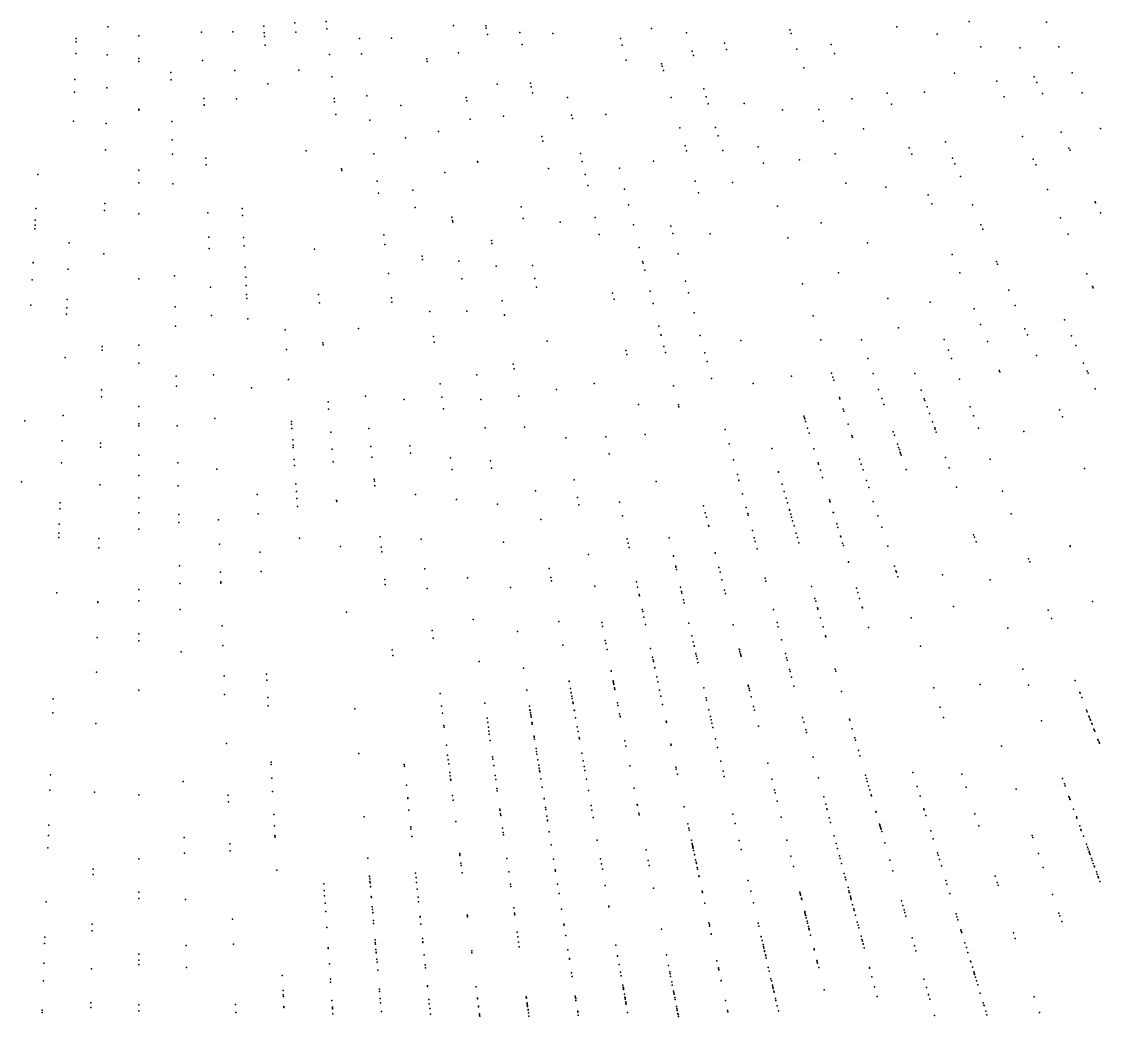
# Model space of a CAD drawing. Header units: metres. Extents: x -4327 to 4266, y -3886 to 3992.
# Drawn here: x -29 to 237.7, y -686.1 to -440.1 of the extents above; entities that cross this region are included whole.
import ezdxf

# ---------------------------------------------------------------- set-up
doc = ezdxf.new("R2010")
doc.units = ezdxf.units.M

msp = doc.modelspace()

# ---------------------------------------------------------------- linework, layer by layer
for p in [(-7.7, -441.39, 2483.82), (15.46, -442.76, 2453.83), (23.2, -442.64, 2462.68), (30.86, -441.26, 2488.75), (38.54, -440.46, 2472.02), (38.74, -442.75, 2492.69), (46.26, -440.11, 2458.74), (46.45, -441.91, 2492.2), (77.77, -441.05, 2488.27), (85.75, -441.15, 2481.38), (85.87, -441.78, 2461.95), (126.69, -441.81, 2491.21), (160.94, -442.18, 2497.05), (187.38, -441.44, 2492.54), (205.23, -440.11, 2480.16), (224.33, -440.28, 2473.63), (-15.54, -445.13, 2490.23), (-15.51, -444.28, 2477.68), (0, -443.6, 2495.89), (30.97, -442.91, 2482.36), (31.03, -443.76, 2471.54), (54.55, -444.26, 2494.66), (62.43, -444.22, 2484.58), (86.16, -443.27, 2485.56), (94.13, -442.84, 2461.46), (102.28, -443.03, 2487.28), (119.05, -444.3, 2493.17), (135.4, -442.86, 2457.5), (144.72, -445.41, 2485.26), (161.26, -443.06, 2494.58), (197.35, -443.24, 2492.46), (-15.64, -447.97, 2474.99), (31.19, -445.98, 2491.71), (55.02, -448.08, 2469.58), (78.97, -447.85, 2464.9), (94.75, -445.76, 2485.31), (119.48, -445.92, 2472.01), (136.79, -447.41, 2490.18), (145.26, -447.05, 2486.97), (162.67, -446.94, 2486.67), (171.12, -445.77, 2467.22), (171.96, -447.97, 2464.98), (208.14, -446.37, 2479.56), (217.83, -446.62, 2480.47), (227.41, -446.32, 2479.4), (-7.83, -448.32, 2460.48), (0, -449.28, 2473.02), (0, -449.99, 2484.58), (15.71, -449.73, 2492.45), (47.12, -448.27, 2488.76), (71.17, -449.34, 2465.88), (71.27, -449.97, 2492.2), (120.48, -449.64, 2492.66), (129.19, -450.55, 2479.84), (137.12, -448.49, 2488.7), (7.9, -452.68, 2499.83), (23.7, -452.22, 2477.2), (39.55, -452.1, 2452.36), (129.36, -451.12, 2490.42), (129.67, -452.21, 2481.55), (164.34, -451.53, 2468.42), (201.63, -452.88, 2474.58), (230.71, -452.79, 2480.48), (-15.87, -454.4, 2487.28), (7.93, -454.55, 2494.66), (31.85, -455.5, 2497.86), (47.69, -453.76, 2488.26), (88.55, -455.57, 2492.66), (96.78, -455.34, 2462.89), (212.1, -454.85, 2477.17), (221.33, -453.79, 2450.78), (222, -455.18, 2478.8), (-15.98, -457.55, 2473.99), (-7.97, -456.46, 2489.74), (56.29, -458.43, 2473.24), (96.98, -456.24, 2475.19), (97.29, -457.73, 2483.29), (139.63, -456.71, 2482.22), (140.23, -458.69, 2485.65), (184.97, -457.81, 2478.8), (194.22, -457.55, 2481.2), (213.9, -458.7, 2450.02), (223.34, -457.92, 2479.96), (233.21, -457.7, 2479.85), (16.03, -459.1, 2489.98), (16.09, -460.72, 2483.58), (16.09, -460.74, 2461.19), (24.07, -459.19, 2477.19), (48.26, -459.14, 2457.26), (48.34, -459.93, 2506.7), (64.77, -460.88, 2492.16), (80.91, -458.85, 2465.1), (81.06, -459.7, 2484.53), (105.94, -458.88, 2484.25), (131.59, -458.9, 2481.24), (140.76, -460.41, 2480.46), (149.58, -460.37, 2458.04), (176.27, -459.19, 2469.24), (186.05, -460.49, 2465.22), (0, -461.76, 2457.75), (0, -462.02, 2496.61), (48.68, -463.11, 2486.01), (90.09, -463.48, 2490.64), (106.96, -463.29, 2464.04), (107.15, -464.11, 2482.98), (115.46, -463.07, 2480.51), (159.06, -461.93, 2480.85), (168.09, -461.81, 2481.3), (-16.23, -464.76, 2490.2), (-8.12, -465.32, 2484.54), (8.11, -464.81, 2481.84), (57.04, -464.52, 2483.54), (81.85, -464.21, 2486.46), (133.73, -466.37, 2485.08), (142.56, -466.3, 2497.6), (169.16, -464.75, 2475.83), (179.11, -466.59, 2473.77), (237.7, -466.51, 2479.83), (8.19, -469.38, 2483.77), (65.89, -468.82, 2460.62), (74.01, -467.27, 2480.79), (99.6, -468.56, 2482.45), (143.19, -468.36, 2479.85), (218.46, -468.5, 2488.63), (227.99, -467.46, 2476.73), (-8.24, -471.79, 2467.03), (41.3, -472.08, 2477.59), (99.84, -469.7, 2481.21), (135.01, -470.83, 2487.23), (135.36, -472.04, 2479.34), (144.31, -472.02, 2484.95), (153.07, -471.1, 2472.62), (190.44, -471.36, 2488.35), (199.42, -469.81, 2477.47), (229.93, -471.43, 2470.94), (230.18, -471.93, 2486.92), (8.25, -472.88, 2480.06), (16.55, -473.91, 2471.93), (58.05, -472.82, 2483.22), (83.71, -474.72, 2490.78), (109.14, -472.76, 2492.46), (109.6, -474.71, 2481.12), (127.18, -474.63, 2466.79), (163.31, -474.29, 2482.84), (172.1, -472.83, 2476.65), (191.06, -472.89, 2475.76), (201.16, -473.89, 2492.13), (221.1, -474.15, 2471.23), (0, -476.82, 2478.3), (16.61, -475.52, 2495.04), (50.09, -476.55, 2483.19), (50.13, -476.94, 2499.92), (75.61, -477.39, 2475.76), (83.74, -474.91, 2491.77), (101.26, -476.41, 2480.38), (118.78, -476.38, 2493.12), (154.38, -475.14, 2465.9), (201.73, -475.25, 2478.8), (221.76, -475.56, 2471.92), (-25.05, -477.95, 2480.25), (0, -479.98, 2487.36), (58.88, -479.56, 2489.29), (110.35, -477.96, 2490.91), (137.52, -479.6, 2476.49), (146.73, -479.93, 2484.06), (174.73, -480.08, 2479.92), (203.08, -478.43, 2468.37), (8.38, -480.19, 2488.84), (59.25, -482.55, 2461.7), (67.72, -481.83, 2463.66), (110.97, -480.65, 2483.48), (120.06, -481.53, 2477.28), (138.35, -482.47, 2484.31), (184.67, -481.07, 2480.8), (224.59, -481.64, 2490.17), (-8.47, -485.09, 2485.08), (195.12, -482.95, 2473.76), (196.04, -485.21, 2471.96), (206.06, -485.44, 2484.39), (236.4, -484.68, 2486.96), (236.51, -484.92, 2488.18), (-25.49, -486.32, 2458.74), (-8.5, -486.81, 2493.92), (0, -487.67, 2490.71), (17.02, -487.43, 2483.82), (25.49, -486.34, 2480.14), (25.58, -488.07, 2481.83), (68.31, -486.05, 2485.25), (94.45, -485.88, 2477.8), (121.04, -485.46, 2476.46), (157.83, -485.74, 2479.19), (237.7, -487.36, 2487.59), (-25.7, -490.44, 2479.58), (-25.64, -489.18, 2480.34), (77.37, -488.49, 2475.83), (77.49, -489.28, 2486.89), (77.57, -489.73, 2475.07), (95.02, -488.82, 2478.72), (104.1, -489.73, 2478.18), (112.8, -488.59, 2488.99), (122.26, -490.37, 2473.65), (131.49, -490.72, 2486.63), (168.69, -489.9, 2474.08), (208.13, -490.33, 2482.75), (227.86, -488.64, 2473.42), (-25.75, -491.36, 2491.38), (17.23, -493.38, 2485.44), (60.51, -492.81, 2499.67), (113.77, -492.78, 2454.95), (131.97, -492.51, 2475.03), (141.25, -492.59, 2480.62), (208.6, -491.42, 2475.08), (229.75, -492.69, 2493.94), (-17.28, -494.82, 2478.53), (25.86, -493.53, 2481.01), (25.97, -495.54, 2477.03), (60.81, -495.24, 2483.63), (87.14, -494.2, 2476.93), (87.27, -494.96, 2446.41), (123.67, -495.99, 2474.5), (160.38, -493.6, 2478.24), (180.08, -494.78, 2487.13), (-8.68, -497.54, 2491.03), (17.33, -496.22, 2478.51), (43.43, -496.37, 2480.19), (70.01, -498.12, 2482.81), (133.32, -497.57, 2473.17), (201.07, -497.66, 2481.87), (-26.19, -499.69, 2476.71), (-26.19, -499.7, 2490.73), (-26.19, -499.72, 2483.84), (-17.51, -501.32, 2475.95), (26.25, -500.86, 2489.48), (70.12, -498.96, 2486.97), (79.09, -499.34, 2488.41), (88.27, -500.61, 2481.21), (97.27, -500.42, 2481.43), (124.52, -499.41, 2451.04), (124.62, -499.81, 2453), (211.99, -499.42, 2469.6), (212.29, -500.13, 2499.12), (-26.41, -503.96, 2490.89), (0, -503.73, 2472.46), (8.78, -502.95, 2475.92), (26.38, -503.32, 2501.73), (61.68, -502.36, 2477.33), (79.78, -503.71, 2489.3), (97.9, -503.67, 2483.81), (125.06, -501.6, 2481.98), (172.93, -502.22, 2475.66), (202.91, -502.21, 2484.9), (234.3, -502.45, 2484.65), (17.66, -505.81, 2491.11), (26.48, -505.34, 2476.84), (98.31, -505.76, 2473.66), (126.35, -506.77, 2473.72), (135.14, -504.33, 2472.98), (164.07, -504.96, 2474.68), (215.02, -506.55, 2498.36), (235.77, -505.61, 2500.27), (235.94, -505.98, 2483.01), (-17.77, -508.82, 2492.02), (26.6, -507.58, 2487.86), (26.65, -508.54, 2478.73), (44.4, -507.55, 2479.96), (62.43, -508.43, 2486.53), (89.78, -509.16, 2482.23), (117.1, -507.23, 2472.29), (117.45, -508.72, 2486.27), (135.89, -507.14, 2480.03), (185.12, -508.61, 2489.59), (-26.74, -510.19, 2486.81), (-17.84, -510.88, 2481.39), (8.91, -510.66, 2452.12), (44.59, -509.65, 2483.35), (62.55, -509.46, 2464.36), (71.93, -511.83, 2481.49), (81.05, -511.73, 2480.72), (127.1, -509.78, 2481.75), (137.22, -512.11, 2477.66), (195.57, -509.47, 2484.01), (206.52, -511.14, 2470.74), (216.62, -510.32, 2497.46), (-17.89, -512.42, 2475.2), (17.91, -512.79, 2483.81), (26.92, -513.63, 2476.15), (90.38, -512.58, 2485.33), (90.4, -512.67, 2465.64), (166.64, -512.86, 2473.91), (228.8, -513.89, 2482.82), (9, -515.43, 2481.78), (36.1, -516.29, 2478.03), (54.23, -516, 2477.5), (128.5, -515.38, 2475.66), (187.76, -515.87, 2479.45), (208.09, -515.03, 2495.94), (219.05, -516.06, -232.04), (0, -520.08, 2483.38), (45.45, -519.5, 2483.34), (45.5, -520.03, 2479.14), (72.8, -517.97, 2470.74), (72.99, -519.36, 2470.7), (100.91, -519.16, 2478.19), (129.04, -517.57, 2499.47), (129.07, -517.66, 2480.01), (138.73, -517.74, 2478.45), (148.82, -518.98, 2476.84), (168.57, -518.82, 2496.08), (178.65, -518.83, 2497.69), (199.1, -518.68, -245.73), (209.76, -519.17, 2509.54), (219.69, -517.55, 2506.98), (230.54, -517.8, 2482.88), (-9.1, -521.37, 2476.45), (-9.08, -520.43, 2478.69), (36.45, -521.21, 2474.69), (120.39, -521.46, 2481.19), (120.6, -522.4, 2492.23), (129.76, -520.44, 2480.16), (130.13, -521.93, 2487.25), (139.87, -522.01, 2492.33), (200.14, -521.37, 2490.14), (221.87, -522.7, 2468.79), (231.6, -520.17, 2481.77), (-18.27, -523.15, 2479.34), (0, -524.55, 2484.48), (92.54, -524.84, 2503.91), (140.44, -524.12, 2489.3), (180.22, -523.4, 2474.59), (200.91, -523.38, 2480.69), (233.54, -524.54, 2490.16), (9.21, -527.81, 2480.19), (18.42, -527.46, 2486.35), (83.53, -527.41, 2482.21), (92.75, -525.98, 2496), (161.36, -527.78, 2479.83), (171.25, -527.05, 2483.68), (171.57, -528.04, -259.82), (181.49, -527.1, 2479.35), (181.52, -527.16, 2486), (191.85, -527.09, -239.72), (212.67, -526.37, 2480.62), (212.82, -526.74, 2494.88), (234.44, -526.56, 2481.18), (234.64, -527.02, 2477.21), (9.26, -530.26, 2485.04), (27.81, -530.65, 2489.93), (36.96, -528.58, 2482.84), (74.44, -529.66, 2512.96), (112.56, -529.56, 2483.68), (132.18, -530.13, 2486.94), (141.56, -528.32, 2489.63), (151.85, -529.58, 2481.84), (171.8, -528.74, 2478.92), (202.88, -528.53, 2479.95), (-9.3, -532.91, 2484.22), (-9.27, -531.14, 2482.55), (55.99, -532.73, 2490.03), (74.91, -532.98, 2488.72), (93.94, -532.74, 2494.77), (103.23, -531.05, 2488.37), (173.2, -533.05, -265.65), (173.31, -533.39, -264.32), (182.86, -531.07, -249.89), (183.64, -533.33, 2477.09), (193.36, -531.26, -234.36), (194.14, -533.4, 2499.09), (236.37, -530.9, 2489.31), (0, -535.25, 2494.73), (46.73, -534.14, 2485.83), (46.89, -535.94, 2481.09), (65.52, -533.59, 2492.43), (75.31, -535.88, 2489.1), (84.5, -533.53, 2471.66), (123.47, -534.82, 2498.42), (133.36, -534.87, 2509.16), (133.48, -535.36, 2504.95), (174.13, -535.91, -254.39), (184.14, -534.77, -242.81), (194.27, -533.76, -249.75), (194.86, -535.38, 2477.07), (205.52, -535.4, -246.58), (227.56, -536.09, 2488.51), (-18.77, -537.47, 2486.76), (18.79, -538.21, 2490.18), (164.37, -537.63, -273.63), (164.5, -538.07, 2477.15), (164.59, -538.34, -272.1), (174.29, -536.41, -256.85), (195.45, -536.98, -249.4), (206.36, -537.59, 2460.52), (228.29, -537.81, 2490.38), (-28.24, -538.82, 2481.78), (0, -539.6, 2495.07), (0, -540.03, 2483.97), (9.43, -540.03, 2490.87), (37.69, -539, 2491.84), (37.74, -539.64, 2481.73), (37.81, -540.73, 2480.21), (56.84, -540.76, 2474.98), (85.62, -540.57, 2497.74), (95.29, -540.42, 2478.48), (144.95, -540.95, 2484.41), (164.78, -538.96, 2493.86), (165.28, -540.6, 2476.29), (175.35, -539.67, 2491.96), (196.19, -539.04, -231.94), (196.75, -540.56, 2470.15), (196.87, -540.89, 2483.93), (207.53, -540.63, 2505.19), (-18.99, -543.75, 2489.49), (38.01, -543.53, 2480.1), (47.39, -541.65, 2481.38), (105.56, -543.03, 2485.69), (115.38, -542.82, 2468.13), (125.17, -542.18, 2481.12), (165.68, -541.9, -268.96), (176.25, -542.45, 2473.59), (176.36, -542.77, 2475.06), (176.39, -542.87, -252.09), (186.46, -541.51, 2489.98), (186.76, -542.39, -235.23), (197.12, -541.59, -250.04), (218.78, -541.5, 2489.41), (-9.52, -545.33, 2495.6), (-9.5, -544.34, 2497.6), (38.1, -544.82, 2485.96), (38.14, -545.44, 2495.3), (47.75, -545.8, 2480.97), (57.3, -545.18, 2495.24), (66.92, -544.99, 2479.94), (145.91, -544.55, 2482.03), (156.47, -545.66, 2480.37), (166.84, -545.71, -270.47), (187.52, -544.61, 2491.79), (187.8, -545.42, 2489.29), (187.99, -545.95, 2491.72), (188.2, -546.57, -236.31), (-19.18, -549.18, 2481.89), (0, -547.33, 2491.34), (9.59, -549.21, 2480.92), (38.35, -548.42, 2495.92), (48.02, -548.92, 2495.13), (57.58, -547.79, 2474.95), (67.14, -546.84, 2501.29), (77.01, -547.96, 2499.22), (86.91, -548.74, 2483.62), (116.26, -546.96, 2506.12), (146.96, -548.47, 2481.1), (167.9, -549.19, 2466.01), (178.14, -548.27, -249.73), (188.31, -546.89, -236.81), (188.46, -547.32, -237), (199.43, -547.92, -249.57), (210.46, -548.28, 2503.28), (19.23, -550.8, 2489.22), (38.45, -549.85, 2483.06), (77.41, -550.83, 2499.35), (87.19, -550.52, 2491.67), (147.94, -552.12, 2485.11), (158.11, -551.41, -268.82), (158.14, -551.51, 2475.89), (168, -549.51, -269.67), (168.46, -551, -268.1), (178.55, -549.52, -247.31), (179.02, -550.96, 2475.37), (189.69, -550.89, -253.15), (200.34, -550.42, 2496.71), (233.73, -550.63, 2488.62), (-29.03, -553.9, 2498.68), (-9.68, -554.62, 2479.71), (0, -552.33, 2481.78), (38.77, -554.4, 2497.16), (58.15, -553.21, 2473.99), (58.2, -553.74, 2470.02), (107.57, -553.42, 2475.87), (127.86, -553.82, 2496.1), (148.31, -553.5, -282.78), (148.33, -553.58, -282.04), (159.01, -554.52, -264.22), (169.02, -552.83, 2488.49), (179.86, -553.55, -245), (9.69, -554.9, 2487.34), (29.19, -557.05, 2487.22), (38.9, -556.33, 2480.33), (58.32, -554.87, 2494.11), (68.39, -557, 2489.53), (98.06, -556.15, 2492.58), (149.21, -556.86, 2481.67), (159.51, -556.27, -271.58), (180.42, -555.28, 2488.68), (202.1, -555.26, 2494.21), (213.51, -556.22, 2472.74), (-19.52, -559.11, 2494.54), (0, -557.87, 2506.67), (39.02, -558.03, 2494.29), (39.16, -559.98, 2490.27), (48.86, -558.51, 2493.5), (48.89, -558.79, 2494.72), (78.46, -558.27, 2482.03), (88.61, -559.45, 2493.73), (108.42, -557.79, 2470.49), (108.77, -559.58, 2490.85), (118.81, -558.94, 2465.91), (139.59, -559.86, -288.27), (159.99, -557.95, -262.42), (160.33, -559.13, -260.3), (170.7, -558.35, 2488.68), (170.83, -558.75, -259.95), (170.86, -558.86, -258.47), (181.55, -558.77, -243.55), (-19.58, -560.62, 2488.56), (0, -561.58, 2478.68), (9.81, -561.96, 2487.03), (29.44, -561.83, 2476.91), (119.53, -562.34, 2499.49), (140.01, -561.55, -287.57), (140.29, -562.68, -292.5), (150.11, -560.22, -272.96), (150.51, -561.7, 2478.7), (150.63, -562.16, -282.09), (160.8, -560.76, 2474.41), (160.83, -560.87, -268.41), (161.13, -561.93, -266.6), (161.34, -562.66, -263.1), (171.66, -561.47, 2484.31), (171.67, -561.52, -253.98), (182.7, -562.28, -260.34), (215.67, -561.83, 2503.69), (-19.71, -564.36, 2486.17), (9.84, -563.94, 2495.81), (19.67, -563.33, 2475.38), (99.31, -563.19, 2480.17), (140.8, -564.71, -280.92), (140.85, -564.9, -288.49), (161.6, -563.57, -261.6), (161.96, -564.81, 2504.5), (172.51, -564.26, 2472.57), (172.79, -565.17, 2488.54), (183.62, -565.11, -241.77), (-19.82, -567.71, 2494.64), (-19.79, -566.59, 2502.33), (-9.91, -567.88, 2487.99), (0, -565.59, 2490.07), (39.7, -567.81, 2493.36), (59.65, -567.5, 2512.26), (69.75, -568.05, 2488.28), (120.73, -567.97, 2475.05), (131.08, -567.76, 2477.65), (151.65, -565.96, -272.64), (152.12, -567.73, -268.05), (162.47, -566.59, -263.78), (162.79, -567.71, 2505.07), (173.45, -567.32, 2498.02), (173.51, -567.54, -251.34), (206.36, -566.97, 2498.17), (206.58, -567.59, 2477.17), (-9.95, -570.25, 2504.64), (19.88, -569.28, 2507.87), (49.86, -569.93, 2474.99), (59.91, -570.02, 2491.93), (90.09, -568.79, 2478.99), (120.96, -569.07, 2473.76), (121.19, -570.15, 2484.54), (152.37, -568.66, -266.55), (152.86, -570.5, -263.54), (163.16, -568.99, 2474.44), (173.97, -569.03, 2469.58), (174.15, -569.61, -252.64), (185.14, -569.82, -260.32), (207.01, -568.76, 2464.77), (230.19, -569.74, 2478.98), (230.25, -569.9, 2468.11), (29.94, -571.3, 2506.03), (60.04, -571.2, 2509.62), (111.16, -571.86, 2501.56), (132.11, -572.24, -316.18), (132.12, -572.27, -309.21), (142.48, -571.44, -281.5), (142.49, -571.51, -281.93), (219.94, -572.97, 2470.15), (10.03, -574.66, 2474.12), (30.19, -576.09, 2501.85), (70.65, -575.41, 2489.39), (101.44, -575.32, 2471.91), (132.7, -574.77, -303.2), (132.74, -574.97, -300.06), (132.88, -575.55, 2475.25), (143.38, -575.08, 2471.68), (175.39, -573.69, 2483.83), (175.43, -573.79, -252.57), (186.76, -574.79, 2478.63), (187.13, -575.92, -259.97), (220.21, -573.67, 2478.98), (20.12, -576.21, 2481.91), (20.21, -578.64, 2492.38), (60.76, -578.06, 2483.64), (81.19, -577.68, 2492.65), (101.83, -577.52, 2481.39), (101.99, -578.42, 2503.53), (122.99, -578.63, -304.88), (143.67, -576.22, -278.7), (144.14, -578.11, -266.64), (154.8, -577.71, -276.71), (154.99, -578.43, -273.89), (187.25, -576.28, -257.79), (187.62, -577.43, 2466.63), (198.65, -576.93, 2496.52), (210.41, -578.1, 2470.3), (-20.3, -581.36, 2491.75), (0, -580.52, 2498.96), (10.11, -579.05, 2474.64), (20.22, -578.97, 2481.52), (60.89, -579.33, 2476.92), (71.25, -580.25, 2498), (91.87, -580.03, 2490.96), (112.68, -579.67, 2498.67), (123.28, -579.99, -306), (133.88, -579.92, -297.76), (134.14, -581.02, 2486.76), (134.23, -581.43, 2500.54), (144.79, -580.72, -269.8), (166.24, -579.76, 2473.53), (177.38, -580.19, -266.75), (177.39, -580.2, -267.95), (177.72, -581.29, 2481.13), (-10.19, -583.61, 2500.27), (-10.19, -583.74, 2458.38), (0, -583.34, 2486.49), (123.67, -581.8, -312.73), (123.73, -582.08, -300.15), (134.61, -583.07, -290.05), (134.79, -583.84, 2475), (144.99, -581.51, -268.6), (167.09, -582.71, 2480.24), (167.3, -583.44, -258.61), (178.16, -582.72, -263.17), (235.74, -583.47, 2486.35), (10.22, -585.45, 2483.66), (51.28, -586.15, 2489.67), (124.44, -585.44, 2495.99), (124.56, -586, -300.54), (156.88, -585.49, -270.47), (167.76, -585.05, 2502.04), (167.83, -585.28, -270.49), (167.86, -585.41, -268.96), (178.82, -584.88, -259.81), (178.87, -585.07, -258.71), (201.35, -584.77, 2483.4), (224.79, -585.6, 2484.03), (82.63, -587.94, 2481.97), (103.76, -588.46, 2485.94), (114.43, -588.7, -315.73), (124.85, -587.4, 2498.34), (125.24, -589.19, 2470.37), (135.94, -588.84, -285.22), (146.91, -589.23, 2496.45), (157.74, -588.71, -270.36), (168.47, -587.53, -269.53), (190.89, -587.5, 2480.49), (225.6, -587.71, 2493), (0, -591.48, 2484.57), (20.59, -589.54, 2502.15), (72.52, -590.66, 2493.73), (93.6, -590.95, 2471.36), (114.62, -589.66, -313.33), (136.67, -591.98, -279.48), (158.03, -589.78, 2474.79), (169.12, -589.78, 2469.42), (169.76, -592.02, -256.09), (169.77, -592.04, 2478.88), (180.36, -589.93, -258.88), (214.78, -590.09, 2498.29), (-10.34, -592.42, 2470.95), (0, -593.24, 2498.02), (20.76, -594.36, 2498.19), (72.76, -592.56, 2483.76), (104.79, -594.29, 2504.58), (115.29, -593.14, -306.43), (115.44, -593.9, -304.33), (137.01, -593.45, -279.78), (137.25, -594.48, 2502.19), (137.25, -594.48, -288.77), (137.25, -594.48, -281.07), (137.26, -594.53, 2496.52), (158.89, -592.98, -272.72), (169.81, -592.2, -256.95), (193.19, -594.57, 2481.46), (10.4, -595.93, 2479.62), (62.58, -595.44, 2502.88), (62.73, -596.84, 2490.72), (115.73, -595.36, -301.36), (126.49, -595.08, -295.29), (126.95, -597.24, -280.07), (137.68, -596.35, -291.72), (137.7, -596.46, -284.43), (137.83, -596.99, -274.19), (148.42, -595.3, -272.96), (148.45, -595.39, 2481.25), (148.57, -595.87, -271.62), (148.59, -595.95, -272.05), (148.71, -596.45, -270.28), (148.79, -596.75, -260.07), (148.85, -597, -267.73), (159.8, -596.37, -261.48), (160.07, -597.4, -254.4), (84.09, -598.34, 2466.32), (95.03, -599.99, 2473.75), (127.09, -597.91, -288.09), (127.18, -598.35, -288.3), (127.5, -599.82, -283.31), (127.51, -599.91, -275.27), (137.97, -597.63, -270.88), (138.19, -598.55, -274.91), (160.23, -597.97, -256.23), (-10.49, -600.95, 2500.53), (21.02, -601.88, 2475.8), (31.52, -601.42, 2475.8), (116.76, -600.66, 2480.13), (116.76, -600.69, -304.48), (116.77, -600.75, -304.92), (127.99, -602.13, -281.15), (160.85, -600.29, -251.68), (160.98, -600.77, -275.5), (161.36, -602.22, -272.1), (172.11, -600.23, -259.64), (172.26, -600.75, 2503.68), (218.48, -600.26, 2506.64), (0, -605.44, 2494.84), (31.6, -602.95, 2476.2), (95.89, -605.41, 2478.58), (106.36, -603.21, -314.41), (106.38, -603.31, -315.31), (106.68, -605.01, -306.93), (117.23, -603.09, -292.02), (117.27, -603.32, 2479.46), (117.32, -603.54, -292.23), (117.35, -603.71, -305.59), (117.42, -604.05, -288.79), (117.56, -604.81, -295.32), (117.58, -604.88, -300.34), (117.65, -605.28, -294.31), (128.24, -603.32, -276.03), (128.68, -605.4, -288.82), (139.64, -604.85, 2492.62), (150.63, -604.15, -274.58), (150.72, -604.52, -274.34), (150.85, -605.02, -272.54), (150.96, -605.46, -272.74), (161.94, -604.39, 2489.32), (196.51, -604.81, 2506.85), (207.97, -603.99, 2500.96), (219.9, -604.17, 2500.15), (231.48, -603.03, 2506.1), (-21.21, -607.52, 2475.45), (21.18, -606.52, 2477.24), (31.82, -607.23, 2476.18), (74.44, -606.27, 2475.76), (106.85, -605.98, -323.1), (106.86, -606.05, -305.36), (107.01, -606.89, -321.87), (107.11, -607.46, -313.66), (129, -606.88, 2479.81), (140.21, -607.31, -265.57), (140.34, -607.88, -268.64), (151.37, -607.1, 2494.99), (173.68, -605.71, 2501.1), (232.61, -605.97, -171.08), (232.69, -606.18, -163.21), (233.09, -607.22, -159.72), (31.93, -609.27, 2472.85), (53.37, -610.03, 2476.16), (74.82, -609.4, 2482.71), (85.54, -608.65, 2508.81), (96.52, -609.39, -342.66), (96.65, -610.25, -325.28), (96.69, -610.47, -325.4), (107.28, -608.42, -316.7), (107.34, -608.74, -312.2), (107.62, -610.36, -319.42), (107.64, -610.48, -296.71), (118.29, -608.53, -280.68), (118.42, -609.2, -278.55), (129.44, -608.96, -274.14), (140.89, -610.25, -261.63), (151.96, -609.47, -268.85), (152.18, -610.35, -268.02), (198.09, -609.65, 2475.86), (234.28, -610.32, -178.8), (234.46, -610.79, -145.6), (-21.34, -611.02, 2472.27), (75.03, -611.11, -352.57), (86.06, -612.33, -347.4), (86.21, -613.4, -338.73), (96.78, -611.04, -331.76), (96.86, -611.54, -330.3), (96.87, -611.63, -320.44), (96.93, -611.97, -330.53), (96.94, -612.03, 2499.84), (96.95, -612.1, -337.14), (97.15, -613.39, -327.82), (107.96, -612.28, -305.55), (118.82, -611.27, 2483.11), (118.93, -611.82, -279.33), (118.97, -612.04, -279.43), (130.32, -613.12, -267.48), (130.39, -613.44, -278.61), (141.28, -611.95, -274.1), (141.47, -612.77, -256.68), (164.04, -612.2, -263.14), (164.34, -613.34, -261.6), (175.65, -612.56, 2500.58), (175.74, -612.87, -261.85), (198.91, -612.19, 2503.06), (223.11, -612.99, 2491.52), (234.86, -611.83, -186.95), (235, -612.2, -168.26), (235.18, -612.67, -154.72), (235.23, -612.81, -184.16), (-10.71, -613.68, 2493.57), (75.4, -614.11, -346.72), (75.46, -614.59, 2509.74), (86.37, -614.53, -337.16), (86.51, -615.59, -334.67), (97.18, -613.57, -325.33), (97.22, -613.84, -317.73), (108.35, -614.48, -292.82), (108.55, -615.64, -290.88), (141.65, -613.55, 2522.6), (141.91, -614.66, -255.87), (153.16, -614.3, 2495.7), (164.86, -615.25, -256.74), (165.02, -615.88, 2485), (176.35, -614.99, -264.39), (235.56, -613.66, -143.28), (235.62, -613.81, -155), (236.1, -615.06, -157.98), (236.17, -615.26, -186.84), (236.21, -615.35, -134.66), (236.28, -615.54, -185.76), (21.6, -618.62, 2497.17), (86.61, -616.29, -341.21), (86.83, -617.83, 2493.64), (97.69, -616.78, -310.71), (97.72, -617.01, -309.13), (97.81, -617.56, -310.25), (108.81, -617.11, -292.41), (108.87, -617.43, -300.51), (120.11, -617.91, 2481.4), (131.52, -618.76, -266.69), (142.54, -617.41, -271.21), (176.99, -617.22, -260.03), (177.15, -617.8, -259.87), (237.07, -617.58, -157.48), (237.16, -617.84, -160.6), (237.35, -618.31, -159.58), (237.44, -618.54, 2475.37), (54.34, -621.09, 2469), (76, -618.98, -341.47), (76.31, -621.48, -335.78), (98.17, -619.83, -349.88), (98.29, -620.55, -305.8), (98.4, -621.25, -303.18), (109.49, -620.97, -285.08), (120.38, -619.28, -275.74), (131.58, -619.04, -262.75), (143.04, -619.57, 2506.6), (177.89, -620.36, 2498.24), (213.22, -619.25, 2501.43), (32.66, -623.22, 2505.96), (32.69, -623.8, 2490.87), (65.56, -623.77, -344.32), (76.45, -622.62, -325.03), (76.57, -623.65, -331.68), (87.4, -621.86, -332.36), (87.48, -622.46, 2512.31), (87.7, -624.01, -310.54), (98.62, -622.68, 2496.63), (98.83, -623.96, 2496.04), (109.83, -622.86, -290.53), (121.32, -624.12, -272.54), (143.82, -622.94, -268.71), (155.44, -623.43, 2504.13), (166.66, -622, 2504.03), (178.24, -621.61, -255.34), (-21.87, -626.37, 2505.03), (65.61, -624.2, -344.56), (76.84, -625.78, 2502.55), (76.93, -626.57, -316.68), (88.05, -626.51, -317.81), (98.94, -624.67, -297.65), (99.03, -625.24, -298.77), (99.09, -625.63, -303.19), (110.08, -624.31, -289.11), (110.26, -625.31, 2497.29), (132.73, -624.46, -275.32), (132.84, -624.98, -274.72), (133.1, -626.17, 2506.29), (144.4, -625.45, -267.73), (144.7, -626.75, 2490.01), (179.62, -626.4, -240.2), (191.31, -625.74, -252.2), (203.46, -626.18, 2492.51), (10.96, -628.02, 2487.42), (32.87, -627.17, 2510.13), (66.1, -628.88, -345.35), (77.04, -627.46, -323.2), (77.07, -627.66, 2510.07), (88.19, -627.51, -310.14), (99.36, -627.32, -308.28), (99.69, -629.39, 2506.26), (110.63, -627.39, -288.86), (156.44, -627.44, 2480.86), (168.02, -627.06, -255.1), (179.86, -627.24, -258.89), (180.06, -627.96, -258.36), (180.38, -629.05, -239.2), (192.37, -629.21, -251.13), (204.49, -629.36, 2499.64), (228.31, -627.27, 2493.96), (228.79, -628.6, -197.55), (228.96, -629.06, -181.13), (-22.01, -630.16, 2502.79), (-11.01, -630.67, 2509.44), (0, -631.32, 2483), (22.05, -631.36, 2496.04), (33.04, -630.47, 2505.94), (66.43, -632.03, -345.28), (77.53, -631.45, 2485.11), (88.5, -629.73, -311.23), (88.58, -630.29, -310.65), (111.12, -630.2, -286.8), (122.39, -629.63, -270.82), (157.09, -630.05, 2502.37), (157.28, -630.81, 2494.16), (169.29, -631.82, 2498.29), (180.66, -630.03, -237.14), (181.03, -631.33, -230.36), (181.04, -631.36, 2486.46), (181.1, -631.56, -230.44), (193.1, -631.61, -261.21), (216.9, -629.93, 2494.57), (229.91, -631.68, -167.41), (230.05, -632.05, -167.9), (22.11, -633.05, 2508.51), (66.45, -632.22, -339.12), (77.68, -632.63, -312.81), (100.14, -632.24, -299.56), (100.14, -632.25, -305.97), (100.49, -634.44, -301.88), (111.77, -633.89, 2491.7), (123.18, -633.72, -286.38), (123.21, -633.88, 2505.37), (134.82, -634.29, -272.13), (157.78, -632.83, 2491.03), (169.78, -633.62, 2499.87), (170.08, -634.76, -262.8), (194.07, -634.77, 2490.82), (230.16, -632.37, 2487.06), (230.19, -632.46, -186.85), (33.34, -636.18, 2505.53), (55.71, -636.73, 2496.73), (66.75, -635.11, -338.44), (89.22, -634.85, 2504.24), (89.26, -635.14, -309.15), (89.38, -635.95, 2497.25), (89.44, -636.41, -312.8), (100.57, -634.96, -293.61), (100.82, -636.54, -297.32), (111.99, -635.11, 2490.87), (112.31, -636.93, -279.33), (123.59, -635.81, 2496.08), (123.68, -636.26, 2503.45), (146.85, -636.08, -263.55), (158.78, -636.81, 2479.1), (170.11, -634.88, 2499.27), (170.67, -636.95, -234.12), (182.19, -635.38, -247.34), (182.24, -635.56, -229.88), (194.14, -635, -219.96), (194.57, -636.42, -227.32), (206.63, -635.95, 2482), (231.05, -634.82, -189.93), (231.76, -636.76, -190.91), (231.88, -637.08, -187.82), (-22.31, -638.83, 2508.33), (33.49, -638.97, 2499.4), (67.18, -639.21, -342.42), (67.19, -639.31, -346.99), (67.24, -639.75, -347.23), (78.33, -637.91, 2504.86), (89.88, -639.54, -312.6), (100.98, -637.54, -288.44), (101.01, -637.73, 2505.13), (135.71, -638.45, -255.67), (135.93, -639.51, -271.02), (136.04, -640.03, -252.2), (147.38, -638.38, 2491.29), (170.99, -638.16, -253.82), (183.1, -638.56, -241.99), (183.14, -638.69, -237.94), (183.2, -638.89, -238.83), (183.26, -639.1, -217.43), (183.34, -639.37, -247.65), (183.38, -639.53, -231.72), (183.46, -639.8, -245.75), (207.6, -638.92, 2493.59), (232.57, -638.97, -157.57), (232.88, -639.84, -215.71), (232.97, -640.09, -160.2), (-22.4, -641.32, 2506.66), (11.2, -641.85, 2496.28), (33.61, -641.32, 2514.28), (33.62, -641.45, 2503.41), (33.63, -641.76, 2504.62), (67.44, -641.63, -321.88), (90.03, -640.58, -296.29), (90.11, -641.16, -310.34), (101.43, -640.43, 2504.42), (113.3, -642.54, 2503.11), (136.57, -642.52, -236.05), (148.36, -642.62, 2502.29), (160.2, -642.52, 2501.33), (171.88, -641.46, 2497.47), (183.62, -640.36, -229.99), (195.74, -640.22, -220.96), (196.33, -642.16, -258.4), (220.83, -641.33, 2479.91), (220.99, -641.81, 2492.47), (233.48, -641.49, -166.85), (-22.5, -644.42, 2501.74), (22.47, -643.41, 2492.19), (22.53, -645.17, 2504.64), (101.94, -643.63, -281.87), (125.36, -644.91, -274.44), (136.75, -643.34, -271.38), (136.75, -643.38, -234.34), (136.84, -643.78, -236.91), (136.89, -643.99, -252.11), (136.92, -644.14, -240.29), (136.97, -644.39, -230.66), (136.98, -644.45, -247.36), (137, -644.51, -235.56), (137.11, -645.03, -233.32), (148.87, -644.82, -261.31), (172.37, -643.31, -225.06), (172.71, -644.58, -232.02), (184.42, -643.14, -227.72), (234.23, -643.53, -205.5), (234.47, -644.21, -153.36), (234.65, -644.7, -163.33), (234.66, -644.72, -156.63), (234.88, -645.33, 2489.51), (234.9, -645.38, -179.02), (0, -647.11, 2505.02), (11.27, -645.71, 2505.61), (56.6, -646.93, 2502.62), (79.29, -645.8, -303.62), (79.32, -646, -301.99), (79.35, -646.29, 2503.71), (90.94, -647.05, 2479.09), (102.5, -647.17, 2491.53), (114.1, -647.09, -276.17), (125.87, -647.56, -276.42), (137.33, -646.08, -241.43), (137.34, -646.15, -242.68), (137.6, -647.38, -258.41), (137.72, -647.93, -256.97), (161.19, -646.49, 2500.24), (173.2, -646.39, -226.55), (173.37, -647.03, 2497.22), (185.66, -647.46, 2500.11), (197.39, -645.62, -227.74), (197.56, -646.18, 2470.51), (197.9, -647.29, 2496.11), (222.38, -645.83, 2486.65), (235.02, -645.72, -198.46), (235.13, -646.01, -131.88), (235.51, -647.05, -160.36), (235.67, -647.51, -173.2), (-11.34, -649.66, 2498.39), (34.06, -649.94, 2502.5), (68.39, -650.68, -321.54), (68.39, -650.69, -323.76), (79.58, -648.16, 2494.18), (79.66, -648.8, -310.69), (79.88, -650.61, -303.27), (91.4, -650.34, -293.9), (102.92, -649.84, -290.57), (102.97, -650.13, -283.01), (114.32, -648.34, -272.48), (114.56, -649.7, 2503.02), (126.1, -648.75, 2501.93), (137.8, -648.3, -225.99), (138.01, -649.29, -268.4), (138.1, -649.71, -224.06), (161.82, -649.01, 2499.03), (173.71, -648.28, -230.89), (174.37, -650.76, -241.68), (186.4, -650.06, -220.34), (198.38, -648.87, -219.03), (223.57, -649.3, 2494.71), (235.94, -648.25, -178.21), (236.19, -648.94, -156.07), (236.2, -648.96, -153.7), (236.26, -649.12, -148.21), (236.71, -650.34, -148.09), (-11.36, -651.03, 2498.03), (45.68, -653.33, 2490.32), (56.99, -651.4, -346.99), (57, -651.52, 2503.48), (57.05, -652.09, -347.82), (57.1, -652.71, -344.49), (57.13, -653.05, -343.3), (68.5, -651.75, 2480.9), (68.63, -652.98, -321.34), (91.82, -653.36, 2503.26), (103.48, -653.37, 2487.8), (138.45, -651.36, -220.59), (138.48, -651.48, 2493.84), (150.64, -652.5, 2496.49), (174.62, -651.69, -225.13), (174.77, -652.25, -233.54), (174.79, -652.33, -197.04), (199.49, -652.51, -205.15), (199.75, -653.35, 2481.93), (211.65, -651.39, 2477.57), (212.17, -652.99, 2478.4), (236.91, -650.9, -212.39), (237.13, -651.51, 2492.1), (237.14, -651.54, -203.12), (237.23, -651.78, 2482.68), (237.58, -652.74, -128.94), (0, -655.35, 2475.47), (45.8, -654.93, 2490.93), (57.21, -653.95, -367.87), (57.22, -654.03, -351.61), (68.8, -654.59, -392.8), (91.9, -653.93, 2488.89), (103.85, -655.66, -282), (103.85, -655.66, -280.71), (115.27, -653.73, 2501.94), (127.2, -654.4, 2469.09), (139.24, -655.08, -221.85), (139.32, -655.43, -221.56), (151.25, -655.15, -259.58), (163.4, -655.36, -220.48), (163.48, -655.69, -232.07), (163.49, -655.71, -219.37), (163.49, -655.72, -230.43), (163.56, -656.01, 2509.52), (163.58, -656.09, -229.32), (175.3, -654.24, -214.58), (175.51, -655.02, -210.36), (175.62, -655.43, -207.25), (175.64, -655.48, -211.32), (200.46, -655.68, -212.28), (212.39, -653.66, 2507.51), (225.86, -655.94, 2488.35), (-22.97, -657.76, 2502.65), (0, -656.92, 2492.38), (11.47, -657.14, 2504.7), (45.89, -656.23, 2490.33), (46.02, -658.1, 2486.47), (57.43, -656.46, -346.47), (57.45, -656.65, -346.11), (69.01, -656.62, 2477.54), (69.13, -657.75, -322.35), (116.16, -658.79, 2488.4), (139.88, -658.1, -214.76), (151.92, -658.03, 2485.12), (163.77, -656.86, -214.87), (163.82, -657.03, -228.01), (163.85, -657.15, -227.64), (175.87, -656.34, -206.73), (175.97, -656.73, -198.37), (175.99, -656.81, -197.19), (176.09, -657.16, -207.39), (176.44, -658.48, 2492.45), (188.53, -657.5, -215.87), (188.86, -658.64, -214.6), (46.16, -660.1, 2483.09), (57.65, -658.99, -335.01), (57.71, -659.67, -340.82), (57.78, -660.41, 2493.12), (57.78, -660.46, -379.17), (69.51, -661.38, -320.55), (81.17, -661.06, 2477.54), (81.18, -661.13, 2499.52), (81.22, -661.48, -296.07), (92.65, -659.23, -289.67), (92.83, -660.55, -287.23), (92.89, -660.93, -286.96), (104.47, -659.59, -276.4), (116.19, -658.96, -285.53), (164.59, -660.12, -196.89), (164.63, -660.28, -198.14), (164.65, -660.36, -196.96), (164.65, -660.38, -202.21), (164.73, -660.68, -200.28), (164.82, -661.04, -200.79), (164.84, -661.15, -200.42), (176.7, -659.46, -246.17), (176.82, -659.92, -239.63), (177.12, -661.03, -184.37), (189.18, -659.75, -210.86), (189.37, -660.42, -209.43), (189.61, -661.26, 2488.42), (202, -660.72, 2483.43), (202.23, -661.46, -181.1), (227.43, -660.51, 2505.69), (227.66, -661.17, 2502.9), (-11.58, -663.26, 2500.24), (23.12, -662.05, 2502.3), (46.44, -664.09, 2487.2), (57.95, -662.35, 2489.49), (58.01, -663.08, -326.21), (69.53, -661.56, -320.19), (69.71, -663.27, -318.33), (105.06, -663.3, -275.81), (105.09, -663.53, 2499.03), (140.92, -662.97, -212.28), (141.01, -663.38, 2490.3), (141.09, -663.79, 2497.18), (153.07, -663.01, -207.02), (153.25, -663.79, -215.41), (164.98, -661.7, -192.13), (165.2, -662.56, -201.66), (165.3, -663, -187.29), (165.52, -663.88, -195.18), (177.58, -662.75, -177.64), (177.79, -663.52, -198.39), (202.46, -662.21, -244.15), (228.14, -662.57, 2508.2), (-23.27, -666.47, 2496.98), (-11.61, -664.88, 2500.85), (70.08, -666.78, -301.8), (93.5, -665.27, 2499.03), (93.66, -666.44, -291.1), (105.5, -666.07, 2486.94), (129.17, -664.51, -269.86), (141.49, -665.67, -205.02), (141.5, -665.71, -207.47), (153.84, -666.35, -240.7), (153.86, -666.44, -204.02), (165.63, -664.32, -194.51), (165.67, -664.48, -195.76), (165.72, -664.68, -195.02), (166.05, -665.98, -189.34), (177.97, -664.18, 2492.65), (178.51, -666.2, -181.78), (191.16, -666.65, -223.87), (203.2, -664.63, 2498.13), (203.3, -664.97, 2494.13), (203.42, -665.36, -211.68), (216.2, -665.4, 2488.52), (216.66, -666.81, 2488.62), (-23.33, -668.09, 2497.58), (11.67, -668.52, 2487.2), (23.33, -668.22, 2487.2), (46.79, -669.13, 2500.6), (46.8, -669.32, 2501.32), (58.37, -667.18, -333.68), (58.43, -667.81, -367.53), (58.46, -668.21, -366.8), (70.17, -667.6, 2491.66), (70.19, -667.8, 2497.82), (93.84, -667.71, 2497.33), (94, -668.84, -287.35), (117.86, -668.43, -281.36), (154.05, -667.27, -177.7), (154.06, -667.31, -207.14), (154.29, -668.3, -179.58), (154.29, -668.3, -175.59), (154.4, -668.79, -219.92), (154.51, -669.24, -222.55), (166.9, -669.39, -228.53), (178.75, -667.09, -179.21), (178.84, -667.44, -211.05), (179.02, -668.13, -177.07), (179.06, -668.25, 2492), (179.28, -669.1, -196.38), (191.72, -668.61, 2494.86), (204.19, -667.88, -184.08), (204.55, -669.05, 2498.91), (0, -670.7, 2500.36), (58.57, -669.5, 2489.12), (58.63, -670.17, -362.65), (58.65, -670.32, -361.31), (58.79, -671.95, -323.31), (70.51, -670.86, 2471.6), (82.25, -669.88, -291.06), (82.31, -670.36, -289.95), (106.05, -669.58, -295.43), (106.4, -671.75, -208.95), (106.42, -671.89, -293.8), (106.43, -671.94, 2503.46), (118.34, -671.12, 2496.93), (118.34, -671.16, -206.13), (130.41, -670.89, -272.45), (154.65, -669.88, -188.04), (154.68, -669.99, 2492.65), (154.88, -670.87, -184.29), (154.94, -671.1, -214.89), (155.06, -671.65, -179.27), (166.95, -669.58, -187.13), (192.09, -669.9, -207.05), (204.92, -670.25, -227.09), (-23.5, -672.89, 2499.14), (-11.77, -674.29, 2492.37), (0, -672.19, 2500.47), (0, -673.23, 2493.46), (11.76, -674.01, 2485.97), (47.07, -673.08, 2504.45), (47.07, -673.08, 2499.02), (58.85, -672.7, -322.31), (59.03, -674.68, 2497.55), (70.77, -673.35, 2496.83), (70.84, -674.03, 2488.61), (118.72, -673.28, -283.84), (130.91, -673.48, 2487.1), (142.9, -672.31, -215.27), (143.28, -674.09, 2482.37), (143.31, -674.24, -198.26), (143.36, -674.48, -209.79), (143.39, -674.6, -198.78), (155.59, -673.95, -227.87), (167.61, -672.24, -240.88), (167.7, -672.6, -240.59), (167.79, -672.95, -240.29), (168.05, -674.02, -234.75), (180.59, -673.97, -174.57), (180.63, -674.12, 2503.29), (205.57, -672.38, 2490.4), (205.59, -672.45, -179.6), (205.63, -672.59, -178.01), (206.04, -673.92, 2480.59), (-23.65, -677.3, 2499.24), (35.42, -675.93, 2496.11), (47.33, -676.9, 2496.94), (106.96, -675.31, -183.8), (107.11, -676.24, -179.26), (119.05, -675.15, -193.15), (119.2, -676.01, -208.84), (131.22, -675.05, -216.62), (131.31, -675.54, -270), (131.44, -676.19, 2502.42), (143.94, -677.16, 2493.69), (143.96, -677.29, -211.49), (155.81, -674.87, -193.91), (156.24, -676.76, -191.6), (156.36, -677.26, -186.85), (181.22, -676.32, 2490.45), (194.08, -676.84, 2499.21), (206.38, -675.05, -210.98), (206.5, -675.42, -205.24), (206.54, -675.55, -217.03), (206.58, -675.68, -206.99), (206.78, -676.34, 2505.08), (207.05, -677.24, -199.52), (35.62, -679.7, -379.95), (47.38, -677.63, 2505.03), (59.43, -679.3, -320.01), (59.48, -679.88, -323.47), (71.31, -678.51, -301.75), (71.34, -678.71, -300.06), (83.34, -678.79, -301.14), (119.61, -678.32, -178.33), (119.7, -678.88, -199.91), (119.71, -678.89, -174.08), (119.73, -679.02, 2478.38), (119.75, -679.12, -192.66), (119.77, -679.23, -175.76), (119.77, -679.26, -172.57), (119.8, -679.43, -281.15), (131.7, -677.56, -197.72), (131.86, -678.35, -196.73), (132.14, -679.82, -195.11), (132.15, -679.84, -221.9), (156.62, -678.39, -203.97), (156.71, -678.78, -231.19), (156.71, -678.81, 2477.93), (156.8, -679.18, -152.34), (156.8, -679.19, -149.95), (156.96, -679.87, -208.55), (157, -680.06, -150.54), (169.41, -679.47, -243.05), (181.88, -678.78, -257.73), (194.68, -678.93, -220.79), (207.36, -678.24, 2475.92), (-11.92, -682.72, 2475.3), (35.67, -680.71, 2492.21), (35.7, -681.19, -379.32), (47.7, -682.16, 2500.17), (59.64, -681.63, 2507.05), (59.73, -682.75, 2495.08), (71.67, -681.86, -299.67), (83.68, -681.53, 2494.47), (83.71, -681.77, -287.82), (95.74, -681.23, -219.17), (95.76, -681.35, -219.63), (95.77, -681.47, -216.77), (95.78, -681.54, -299.92), (95.95, -682.74, -297.77), (107.87, -681.08, 2494.44), (107.93, -681.43, -195.19), (107.97, -681.67, 2480.78), (107.97, -681.68, -290.96), (108.04, -682.15, -222.95), (120, -680.57, -185.37), (120.13, -681.31, -165.09), (120.16, -681.47, -217.97), (120.23, -681.83, -187.34), (120.34, -682.48, -169.78), (120.39, -682.79, -201.47), (132.23, -680.27, 2485.71), (132.28, -680.54, -186.78), (132.29, -680.58, -182.74), (132.46, -681.44, -164.86), (132.55, -681.89, -185.52), (132.55, -681.89, -202.27), (145, -682.18, -203.49), (157.37, -681.63, -238.96), (157.48, -682.13, -175.56), (182.52, -681.18, 2497.86), (195.18, -680.67, 2482.22), (195.21, -680.77, -217.15), (195.51, -681.81, 2507.1), (208, -680.34, -232.66), (208.72, -682.7, -243.42), (221.35, -681.25, 2495.48), (-23.93, -685.13, 2511.88), (-23.91, -684.57, 2499.07), (-11.94, -683.89, 2495.46), (0, -683.23, 2498), (0, -684.73, 2487.48), (23.85, -683.12, 2483.14), (23.92, -685.07, 2495.57), (35.83, -683.62, -373.87), (35.84, -683.84, -373.98), (47.81, -683.76, -382.63), (47.83, -684, -383.75), (47.84, -684.19, -382.38), (47.93, -685.42, -379.64), (59.92, -684.85, -319.89), (71.78, -682.96, 2494.71), (71.9, -684.1, -295.75), (83.92, -683.51, -220.23), (83.95, -683.7, -285.1), (84.16, -685.4, -236.72), (95.99, -682.97, 2484.29), (96.01, -683.11, -279.37), (96.05, -683.46, -222.8), (96.07, -683.6, -296.36), (96.18, -684.38, -210.67), (96.21, -684.56, -201.29), (96.3, -685.23, -222.96), (108.46, -684.77, -184.76), (108.49, -685, -293.28), (120.45, -683.08, -168.32), (120.81, -685.14, -207.52), (132.88, -683.59, -189.65), (132.88, -683.6, -196.2), (132.97, -684.09, -164.3), (132.99, -684.16, -168.33), (133.05, -684.5, -203.87), (133.07, -684.59, -174.89), (133.23, -685.38, -190.56), (145.52, -684.62, 2484.29), (145.59, -684.94, -197.28), (157.78, -683.43, -218), (158.07, -684.68, -177.44), (208.9, -683.29, 2489.23), (208.94, -683.42, -254.17), (209.37, -684.81, -200.91), (222.6, -685.11, -288.54), (72.05, -685.51, -293.7), (84.2, -685.74, -213.91), (84.23, -685.99, -231.88), (96.41, -685.98, -299.63), (108.61, -685.75, -208.75), (133.27, -685.63, -158.65), (133.36, -686.08, -153.15), (196.66, -685.82, -217.91), (209.63, -685.67, -178.98)]:
    msp.add_point(p)

doc.saveas('drawing.dxf')
